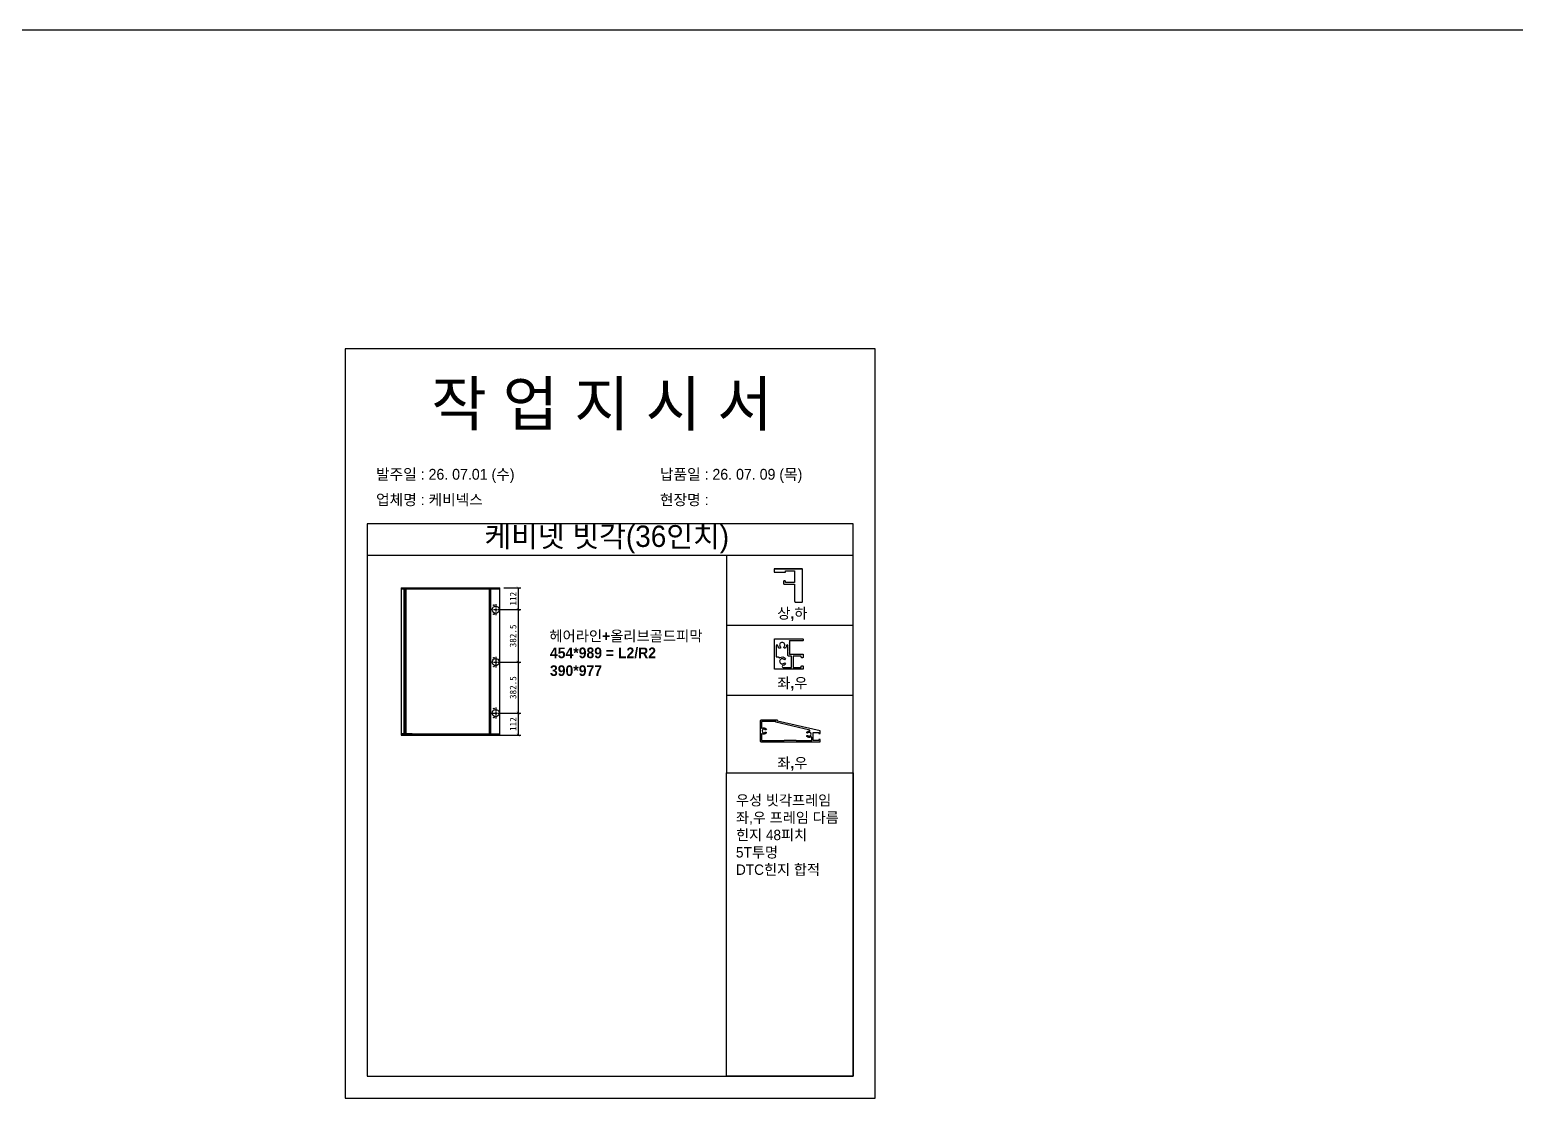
# Model space of a CAD drawing. Header units: millimetres. Extents: x -44117 to 256353, y -2095463 to 65325.
# Drawn here: x 119451 to 125003, y -1074936 to -1070943 of the extents above; entities that cross this region are included whole.
import ezdxf

# ---------------------------------------------------------------- set-up
doc = ezdxf.new("R2010")
doc.units = ezdxf.units.MM
doc.header["$LTSCALE"] = 10
doc.layers.add('PDF_Geomertry', color=7, linetype='Continuous')
doc.styles.add('MtX_Gulim', font='')
doc.styles.get('MtX_Gulim').set_extended_font_data('Gulim', bold=True)
doc.dimstyles.new('ISO-25', dxfattribs={"dimtxt": 2.5, "dimasz": 2.5, "dimexe": 1, "dimexo": 1, "dimtad": 1, "dimtxsty": 'Standard', "dimblk": 'ARCHTICK', "dimcen": 2.5, "dimadec": 0, "dimazin": 0, "dimtfac": 1, "dimtmove": 0, "dimatfit": 3, "dimfxl": 0, "dimarcsym": 0})

# ---------------------------------------------------------------- blocks, each defined once
blk = doc.blocks.new('_ArchTick')
at = {"color": 0, "linetype": 'ByBlock', "const_width": 0.15}
blk.add_lwpolyline([(-0.5, -0.5), (0.5, 0.5)], dxfattribs=at)
blk = doc.blocks.new('*D7163')
at = {"color": 0, "lineweight": -2}
for p, q in [((121223.2, -1073028.2), (121286.1, -1073028.2)), ((121276.1, -1073028.2), (121276.1, -1073110)), ((121207.4, -1073110), (121286.1, -1073110))]:
    blk.add_line(p, q, dxfattribs=at)
at = {"layer": 'Defpoints', "color": 0}
for p in [(121208.2, -1073028.2), (121192.4, -1073110), (121276.1, -1073110)]:
    blk.add_point(p, dxfattribs=at)
at = {"color": 0, "lineweight": -2, "xscale": 10, "yscale": 10, "zscale": 10}
for p, rotation in [((121276.1, -1073028.2), 90), ((121276.1, -1073110), 270)]:
    blk.add_blockref('_ArchTick', p, dxfattribs=dict(at, rotation=rotation))
at = {"color": 0, "insert": (121257.3, -1073069.1), "char_height": 25, "attachment_point": 5, "rotation": 90}
blk.add_mtext('112', dxfattribs=at)
blk = doc.blocks.new('*D7164')
at = {"color": 0, "lineweight": -2}
for p, q in [((121207.4, -1073496.4), (121286.1, -1073496.4)), ((121276.1, -1073496.4), (121276.1, -1073578.7)), ((121207.4, -1073578.7), (121286.1, -1073578.7))]:
    blk.add_line(p, q, dxfattribs=at)
at = {"layer": 'Defpoints', "color": 0}
for p in [(121192.4, -1073496.4), (121192.4, -1073578.7), (121276.1, -1073578.7)]:
    blk.add_point(p, dxfattribs=at)
at = {"color": 0, "lineweight": -2, "xscale": 10, "yscale": 10, "zscale": 10}
for p, rotation in [((121276.1, -1073496.4), 90), ((121276.1, -1073578.7), 270)]:
    blk.add_blockref('_ArchTick', p, dxfattribs=dict(at, rotation=rotation))
at = {"color": 0, "insert": (121257.3, -1073537.6), "char_height": 25, "attachment_point": 5, "rotation": 90}
blk.add_mtext('112', dxfattribs=at)
blk = doc.blocks.new('*D7165')
at = {"color": 0, "lineweight": -2}
for p, q in [((121207.4, -1073110), (121286.1, -1073110)), ((121276.1, -1073110), (121276.1, -1073306.3)), ((121207.4, -1073306.3), (121286.1, -1073306.3))]:
    blk.add_line(p, q, dxfattribs=at)
at = {"layer": 'Defpoints', "color": 0}
for p in [(121192.4, -1073110), (121192.4, -1073306.3), (121276.1, -1073306.3)]:
    blk.add_point(p, dxfattribs=at)
at = {"color": 0, "lineweight": -2, "xscale": 10, "yscale": 10, "zscale": 10}
for p, rotation in [((121276.1, -1073110), 90), ((121276.1, -1073306.3), 270)]:
    blk.add_blockref('_ArchTick', p, dxfattribs=dict(at, rotation=rotation))
at = {"color": 0, "insert": (121257.3, -1073208.2), "char_height": 25, "attachment_point": 5, "rotation": 90}
blk.add_mtext('382.5', dxfattribs=at)
blk = doc.blocks.new('*D7166')
at = {"color": 0, "lineweight": -2}
for p, q in [((121207.4, -1073306.1), (121286.1, -1073306.1)), ((121276.1, -1073306.1), (121276.1, -1073496.4)), ((121207.4, -1073496.4), (121286.1, -1073496.4))]:
    blk.add_line(p, q, dxfattribs=at)
at = {"layer": 'Defpoints', "color": 0}
for p in [(121192.4, -1073306.1), (121192.4, -1073496.4), (121276.1, -1073496.4)]:
    blk.add_point(p, dxfattribs=at)
at = {"color": 0, "lineweight": -2, "xscale": 10, "yscale": 10, "zscale": 10}
for p, rotation in [((121276.1, -1073306.1), 90), ((121276.1, -1073496.4), 270)]:
    blk.add_blockref('_ArchTick', p, dxfattribs=dict(at, rotation=rotation))
at = {"color": 0, "insert": (121257.3, -1073401.3), "char_height": 25, "attachment_point": 5, "rotation": 90}
blk.add_mtext('382.5', dxfattribs=at)

msp = doc.modelspace()

# ---------------------------------------------------------------- linework, layer by layer
at = {"color": 1}
msp.add_line((104302.82932, -1070942.87556), (196571.97618, -1070942.87556), dxfattribs=at)
msp.add_line((104302.82932, -1070942.87556), (196571.97618, -1070942.87556), dxfattribs=at)
msp.add_line((104302.82932, -1070942.87556), (196571.97618, -1070942.87556), dxfattribs=at)
msp.add_line((104302.82932, -1070942.87556), (196571.97618, -1070942.87556), dxfattribs=at)
msp.add_line((104302.82932, -1070942.87556), (196571.97618, -1070942.87556), dxfattribs=at)
msp.add_line((104302.82932, -1070942.87556), (196571.97618, -1070942.87556), dxfattribs=at)
msp.add_line((104302.82932, -1070942.87556), (196571.97618, -1070942.87556), dxfattribs=at)
msp.add_line((104302.82932, -1070942.87556), (196571.97618, -1070942.87556), dxfattribs=at)
msp.add_line((104302.82932, -1070942.87556), (196571.97618, -1070942.87556), dxfattribs=at)
msp.add_line((104302.82932, -1070942.87556), (196571.97618, -1070942.87556), dxfattribs=at)
for p, q in [((122528.01561, -1072789.45047), (120712.51522, -1072789.45047)), ((122528.01561, -1072907.3401), (120712.51522, -1072907.3401)), ((122234.24024, -1072957.40079), (122336.2864, -1072957.40079)), ((122312.55474, -1073081.99204), (122336.2864, -1073081.99204)), ((122054.40168, -1073168.33841), (122528.01561, -1073168.33841)), ((122054.40168, -1073429.27212), (122528.01561, -1073429.27212))]:
    msp.add_line(p, q)
for points in [[(120629.99247, -1074936.02065), (122610.53835, -1074936.02065), (122610.53835, -1072134.9629), (120629.99247, -1072134.9629)], [(122528.01561, -1072907.3401), (122054.40168, -1072907.3401), (122054.40168, -1073719.75094), (122528.01561, -1073719.75094)], [(122528.01561, -1074853.49791), (122054.40168, -1074853.49791), (122054.40168, -1073719.75094), (122528.01561, -1073719.75094)]]:
    msp.add_lwpolyline(points, close=True)
msp.add_lwpolyline([(120712.51522, -1072789.45047), (120712.51522, -1074853.49791), (122528.01561, -1074853.49791), (122528.01561, -1072789.45047)])
for points in [[(122309.58828, -1073008.42388), (122275.17736, -1073008.42388), (122275.17736, -1073004.27083, 0.4142135624), (122273.39749, -1073002.49096), (122269.83774, -1073002.49096, 0.4142135624), (122268.05787, -1073004.27083), (122268.05787, -1073012.57692, 0.4142135624), (122269.83774, -1073014.35679), (122309.58828, -1073014.35679), (122309.58828, -1073079.02558, 0.4142135624), (122312.55474, -1073081.99204), (122336.2864, -1073081.99204, 0.4142135624), (122339.25286, -1073079.02558), (122339.25286, -1072960.36725, 0.4142135624), (122336.2864, -1072957.40079), (122234.24024, -1072957.40079, 0.4142135624), (122232.46037, -1072959.18067), (122232.46037, -1072968.67334, 0.4142135623), (122234.24024, -1072970.45321), (122275.17736, -1072970.45321), (122275.17736, -1072964.52029), (122309.58828, -1072964.52029), (122309.58828, -1073008.42388)], [(122184.53365, -1073522.67612, 0.4142135624), (122180.45612, -1073526.75365), (122180.45612, -1073600.14922, 0.4142135624), (122184.53365, -1073604.22675), (122403.4971, -1073604.22675, 0.4142135624), (122404.72036, -1073603.0035), (122404.72036, -1073595.25619), (122399.82732, -1073595.25619), (122399.82732, -1073599.33372), (122378.2164, -1073599.33372), (122378.2164, -1073569.15998), (122399.82732, -1073569.15998), (122399.82732, -1073573.23751), (122404.72036, -1073573.23751), (122404.72036, -1073563.45144), (122245.69663, -1073526.75365), (122245.69653, -1073523.8838, 0.4179291142), (122244.47337, -1073522.67612), (122184.53365, -1073522.67612)], [(122185.34916, -1073527.56916), (122185.34916, -1073551.69004, 0.5888435535), (122188.46727, -1073553.41966, -0.348452388), (122203.07113, -1073555.07228, -1), (122199.61859, -1073558.53952, 0.6674110335), (122187.79568, -1073563.45144, 0.6674110338), (122199.61859, -1073568.36336, -1.0000000005), (122203.07113, -1073571.8306, -0.3484523877), (122188.46727, -1073573.48322, 0.5888435532), (122185.34916, -1073575.21284), (122185.34916, -1073599.33372), (122270.16182, -1073599.33372), (122270.16182, -1073598.51821, -0.4142135624), (122271.38507, -1073597.29495), (122313.7914, -1073597.29495, -0.4142135624), (122315.01466, -1073598.51821), (122315.01466, -1073599.33372), (122373.32337, -1073599.33372), (122373.32337, -1073587.44543, 0.5888435535), (122370.20525, -1073585.71582, -0.348452388), (122355.60139, -1073584.0632, -1.0000000001), (122359.05394, -1073580.59596, 0.6674110337), (122370.87685, -1073575.68403, 0.6674110335), (122359.05394, -1073570.77211, -0.9999999999), (122355.60139, -1073567.30487, -0.2013590238), (122364.08142, -1073563.85998, 0.7810459571), (122365.9845, -1073560.65331), (122239.58033, -1073530.18667), (122239.58033, -1073528.79242, 0.4142135624), (122238.35707, -1073527.56916), (122185.34916, -1073527.56916)]]:
    msp.add_lwpolyline(points, format="xyb")
for points in [[(122341.28731, -1073330.88171, -0.4142135624), (122339.58834, -1073332.58069), (122235.38475, -1073332.58069, -0.4142135624), (122233.68578, -1073330.88171), (122233.68578, -1073221.01489, -0.4142135624), (122235.38475, -1073219.31592), (122339.58834, -1073219.31592, -0.4142135624), (122341.28731, -1073221.01489), (122341.28731, -1073224.41283, -0.4142135624), (122339.58834, -1073226.1118), (122290.81151, -1073226.1118), (122289.67886, -1073227.24445), (122290.17648, -1073227.74207, -0.4142135624), (122290.17648, -1073230.14478), (122289.67886, -1073230.64239), (122290.17648, -1073231.14001, -0.4142135624), (122290.17648, -1073233.54272), (122289.67886, -1073234.04034), (122290.17648, -1073234.53795, -0.4142135624), (122290.17648, -1073236.94066), (122289.67886, -1073237.43828), (122290.17648, -1073237.9359, -0.4142135624), (122290.17648, -1073240.33861), (122289.67886, -1073240.83622), (122290.17648, -1073241.33384, -0.4142135624), (122290.17648, -1073243.73655), (122289.67886, -1073244.23417), (122290.17648, -1073244.73178, -0.4142135624), (122290.17648, -1073247.13449), (122289.67886, -1073247.63211), (122290.17648, -1073248.12973, -0.4142135624), (122290.17648, -1073250.53244), (122289.67886, -1073251.03005), (122290.17648, -1073251.52767, -0.4142135624), (122290.17648, -1073253.93038), (122289.67886, -1073254.428), (122290.17648, -1073254.92561, -0.4142135624), (122290.17648, -1073257.32832), (122289.67886, -1073257.82594), (122290.17648, -1073258.32356, -0.4142135624), (122290.17648, -1073260.72626), (122289.67886, -1073261.22388), (122290.17648, -1073261.7215, -0.4142135624), (122290.17648, -1073264.12421), (122289.67886, -1073264.62182), (122290.17648, -1073265.11944, -0.4142135624), (122290.17648, -1073267.52215), (122289.67886, -1073268.01977), (122290.17648, -1073268.51739, -0.4142135624), (122290.17648, -1073270.92009), (122289.67886, -1073271.41771), (122290.17648, -1073271.91533, -0.4142135624), (122290.17648, -1073274.31804), (122289.67886, -1073274.81565), (122290.81151, -1073275.9483), (122339.58834, -1073275.9483, -0.4142135624), (122341.28731, -1073277.64727), (122341.28731, -1073287.8411, -0.4142135624), (122339.58834, -1073289.54007), (122336.1904, -1073289.54007, -0.4142135624), (122334.49142, -1073287.8411), (122334.49142, -1073283.87684), (122304.47626, -1073283.87684), (122304.47626, -1073325.7848), (122334.49142, -1073325.7848), (122334.49142, -1073321.82053, -0.4142135624), (122336.1904, -1073320.12156), (122339.58834, -1073320.12156, -0.4142135624), (122341.28731, -1073321.82053)], [(122284.58194, -1073244.57018, 0.9336671815), (122279.40376, -1073244.21449, -0.1629476092), (122274.77235, -1073253.55728, -1), (122269.95674, -1073248.76207, 0.6674110338), (122263.13462, -1073232.34137), (122263.13462, -1073232.34137, 0.6674110335), (122256.31251, -1073248.76207, -1), (122251.4969, -1073253.55728, -0.155566878), (122246.93687, -1073244.68193, 0.9202838951), (122240.48167, -1073245.2188), (122240.48167, -1073285.0976, 0.4142135624), (122242.18064, -1073286.79657), (122248.74077, -1073286.79656, -0.3056194544), (122250.31578, -1073287.85842, 0.4660008128), (122254.43988, -1073289.19882, -0.348452388), (122274.72303, -1073291.49412, -1), (122269.92782, -1073296.30973, 0.6674110335), (122253.50712, -1073303.13185), (122253.50712, -1073303.13185, 0.6674110338), (122269.92782, -1073309.95396, -1), (122274.72303, -1073314.76957, -0.1555668778), (122265.84768, -1073319.3296, 0.920283895), (122266.38455, -1073325.7848), (122297.68037, -1073325.7848), (122297.68037, -1073283.87684), (122287.41356, -1073283.87684, -0.4142135624), (122284.58194, -1073281.04522)]]:
    msp.add_lwpolyline(points, format="xyb", close=True)
at = {"layer": 'PDF_Geomertry', "lineweight": 25}
for p, q in [((120849.75015, -1073574.61555), (120849.75015, -1073031.86327)), ((120853.80058, -1073031.86327), (120853.80058, -1073574.61555)), ((120856.23077, -1073028.21796), (120856.23077, -1073574.61555)), ((120873.64367, -1073031.86327), (120877.6941, -1073031.86327)), ((120877.6941, -1073031.86327), (120877.6941, -1073031.86327)), ((120880.12428, -1073574.61555), (120839.21551, -1073574.61555)), ((120839.21551, -1073574.61555), (121208.2059, -1073574.61555)), ((120877.6941, -1073574.61555), (120873.64367, -1073574.61555))]:
    msp.add_line(p, q, dxfattribs=at)
for points in [[(120839.21531, -1073028.21796), (121208.2059, -1073028.21796)], [(120839.21531, -1073031.86327), (121208.2059, -1073031.86327)], [(121208.20606, -1073578.66598), (120839.21551, -1073578.66598), (121208.2059, -1073578.66598), (121208.2059, -1073028.21786)], [(120839.21551, -1073028.21796), (120839.21551, -1073578.66598)], [(121167.29698, -1073028.21796), (121167.29698, -1073574.61576)], [(121184.71362, -1073110.03571), (121186.73883, -1073110.03571)], [(121188.35897, -1073110.03571), (121197.6749, -1073110.03571)], [(121192.40941, -1073089.78376), (121192.40941, -1073099.90974)], [(121192.40941, -1073101.52993), (121192.40941, -1073103.55504)], [(121192.40941, -1073105.58026), (121192.40941, -1073114.89619)], [(121192.40941, -1073116.51638), (121192.40941, -1073118.5415)], [(121192.40941, -1073120.56671), (121192.40941, -1073130.28766)], [(121199.70007, -1073110.03571), (121201.72528, -1073110.03571)], [(121203.34548, -1073110.03571), (121213.47145, -1073110.03571)], [(121208.2059, -1073578.66598), (121208.2059, -1073496.4431), (121208.2059, -1073333.21221), (121208.2059, -1073151.75479)], [(121184.71362, -1073306.10882), (121186.73883, -1073306.10882)], [(121188.35897, -1073306.10882), (121197.6749, -1073306.10882)], [(121192.40941, -1073285.85687), (121192.40941, -1073295.98284)], [(121192.40941, -1073297.60304), (121192.40941, -1073299.62815)], [(121192.40941, -1073301.65337), (121192.40941, -1073310.9693)], [(121199.70007, -1073306.10882), (121201.72528, -1073306.10882)], [(121203.34548, -1073306.10882), (121213.47145, -1073306.10882)], [(121192.40941, -1073312.58949), (121192.40941, -1073314.6146)], [(121192.40941, -1073316.63982), (121192.40941, -1073326.36077)], [(121192.40941, -1073476.19115), (121192.40941, -1073486.31713)], [(121172.9675, -1073496.4431), (121183.09347, -1073496.4431)], [(121184.71362, -1073496.4431), (121186.73883, -1073496.4431)], [(121188.35897, -1073496.4431), (121197.6749, -1073496.4431)], [(121192.40941, -1073487.93722), (121192.40941, -1073489.96254)], [(121192.40941, -1073491.98765), (121192.40941, -1073501.30358)], [(121192.40941, -1073502.92367), (121192.40941, -1073504.94899)], [(121192.40941, -1073506.56908), (121192.40941, -1073516.69506)], [(121199.70007, -1073496.4431), (121201.72528, -1073496.4431)], [(121203.34548, -1073496.4431), (121213.47145, -1073496.4431)]]:
    msp.add_lwpolyline(points, dxfattribs=at)
for points in [[(121170.13224, -1073031.86327), (121170.13224, -1073574.61555), (121174.18267, -1073574.61555), (121174.18267, -1073031.86327), (121170.13224, -1073031.86327)], [(121179.44806, -1073110.03571), (121180.25816, -1073105.98528), (121181.8783, -1073102.33997), (121184.71356, -1073099.50471), (121188.35892, -1073097.88452), (121192.4093, -1073097.07447), (121196.45968, -1073097.88452), (121200.10504, -1073099.50471), (121202.94035, -1073102.33997), (121204.96552, -1073105.98528), (121205.77561, -1073110.03571), (121204.96552, -1073114.08614), (121202.94035, -1073117.73145), (121200.10504, -1073120.56671), (121196.45968, -1073122.59193), (121192.4093, -1073122.99695), (121188.35892, -1073122.59193), (121184.71356, -1073120.56671), (121181.8783, -1073117.73145), (121180.25816, -1073114.08614), (121179.44806, -1073110.03571)], [(121184.30875, -1073093.42917), (121184.71377, -1073092.61912), (121185.52387, -1073092.2141), (121186.33396, -1073092.61912), (121186.73899, -1073093.42917), (121186.33396, -1073094.23921), (121185.52387, -1073094.64424), (121184.71377, -1073094.23921), (121184.30875, -1073093.42917)], [(121184.30875, -1073127.04738), (121184.71377, -1073126.23734), (121185.52387, -1073125.83231), (121186.33396, -1073126.23734), (121186.73899, -1073127.04738), (121186.33396, -1073127.85743), (121185.52387, -1073127.85743), (121184.71377, -1073127.85743), (121184.30875, -1073127.04738)], [(121179.44806, -1073306.10882), (121180.25816, -1073302.05839), (121181.8783, -1073298.41308), (121184.71356, -1073295.57782), (121188.35892, -1073293.95763), (121192.4093, -1073293.14758), (121196.45968, -1073293.95763), (121200.10504, -1073295.57782), (121202.94035, -1073298.41308), (121204.96552, -1073302.05839), (121205.77561, -1073306.10882), (121204.96552, -1073310.15925), (121202.94035, -1073313.80456), (121200.10504, -1073316.63982), (121196.45968, -1073318.66504), (121192.4093, -1073319.07006), (121188.35892, -1073318.66504), (121184.71356, -1073316.63982), (121181.8783, -1073313.80456), (121180.25816, -1073310.15925), (121179.44806, -1073306.10882)], [(121184.30875, -1073289.50228), (121184.71377, -1073288.69223), (121185.52387, -1073288.28721), (121186.33396, -1073288.69223), (121186.73899, -1073289.50228), (121186.33396, -1073290.31232), (121185.52387, -1073290.71735), (121184.71377, -1073290.31232), (121184.30875, -1073289.50228)], [(121184.30875, -1073323.12049), (121184.71377, -1073322.31044), (121185.52387, -1073321.90542), (121186.33396, -1073322.31044), (121186.73899, -1073323.12049), (121186.33396, -1073323.93053), (121185.52387, -1073323.93053), (121184.71377, -1073323.93053), (121184.30875, -1073323.12049)], [(121179.44806, -1073496.4431), (121180.25816, -1073492.39267), (121181.8783, -1073488.74726), (121184.71356, -1073485.91211), (121188.35892, -1073483.88699), (121192.4093, -1073483.48176), (121196.45968, -1073483.88699), (121200.10504, -1073485.91211), (121202.94035, -1073488.74726), (121204.96552, -1073492.39267), (121205.77561, -1073496.4431), (121204.96552, -1073500.49354), (121202.94035, -1073504.13894), (121200.10504, -1073506.9741), (121196.45968, -1073508.99922), (121192.4093, -1073509.40444), (121188.35892, -1073508.99922), (121184.71356, -1073506.9741), (121181.8783, -1073504.13894), (121180.25816, -1073500.49354), (121179.44806, -1073496.4431)], [(121184.30875, -1073479.83635), (121184.71377, -1073479.02631), (121185.52387, -1073478.62129), (121186.33396, -1073479.02631), (121186.73899, -1073479.83635), (121186.33396, -1073480.6464), (121185.52387, -1073480.6464), (121184.71377, -1073480.6464), (121184.30875, -1073479.83635)], [(121184.30875, -1073513.04965), (121184.71377, -1073512.64462), (121185.52387, -1073512.2396), (121186.33396, -1073512.64462), (121186.73899, -1073513.04965), (121186.33396, -1073513.85969), (121185.52387, -1073514.26471), (121184.71377, -1073513.85969), (121184.30875, -1073513.04965)]]:
    msp.add_lwpolyline(points, close=True, dxfattribs=at)

# ---------------------------------------------------------------- texts
at = {"linetype": 'Continuous', "style": 'MtX_Gulim'}
for s, height, p in [('상,하', 39.271262, (122244.59588, -1073143.35706)), ('헤어라인+올리브골드피막', 39.2712622, (121392.92537, -1073227.99881)), ('좌,우', 39.271262, (122244.59588, -1073404.0076)), ('좌,우', 39.271262, (122244.59588, -1073702.80006))]:
    msp.add_text(s, height=height, dxfattribs=at).set_placement(p)
at = {"attachment_point": 1}
for s, width, gutter_width, heights, insert, char_height in [('{\\fGulim|b0|i0|c129|p50;작 업 지 시 서}', 3898.9872873, 14.7362, [-183.72574], (120951.60318, -1072257.75971), 165.0454901), ('\\pt11;{\\fGulim|b0|i0|c129|p50;발주일 : 26. 07.01 (수)}', 3898.9872873, 14.7362, [40.67678], (120745.04951, -1072583.98441), 40.4361451), ('{\\fGulim|b0|i0|c129|p50;납품일 : 26. 07. 09 (목)}', 3898.9872873, 14.7362, [41.36774], (121806.03028, -1072583.98441), 40.4361451), ('{\\fGulim|b0|i0|c129|p50;업체명 : 케비넥스}', 3898.9872873, 14.7362, [42.57324], (120745.04951, -1072679.06968), 40.4361451), ('{\\fGulim|b0|i0|c129|p50;현장명 :}', 3898.9872873, 14.7362, [45.12049], (121806.03028, -1072679.06968), 40.4361451), ('{\\fGulim|b0|i0|c129|p50;케비넷 빗각(36인치)}', 1882.7812357, 7.11596, [-100.28675], (121150.06228, -1072795.96824), 79.6987856), ('{\\f굴림|b1|i0|c129|p50;454*989 = L2/R2\\P\\C1;390*977}', 12072.7918459, 155.2668, [111.27454], (121395.07976, -1073251.48004), 39.9257485), ('{\\f굴림|b0|i0|c129|p50;우성 빗각프레임\\P좌,우 프레임 다름\\P힌지 48피치\\P5T투명\\PDTC힌지 합적}', 11769.5052121, 151.36626, [-309.9654], (122090.21365, -1073802.71602), 38.9227538)]:
    msp.add_mtext_dynamic_manual_height_columns(s, width=width, gutter_width=gutter_width, heights=heights, dxfattribs=dict(at, insert=insert, char_height=char_height))

# ---------------------------------------------------------------- dimensions: what is measured, and where the dimension line sits
for base, p1, p2, text, picture, middle in [((121276.08552, -1073110.03571), (121208.2059, -1073028.21796), (121192.40941, -1073110.03571), '112', '*D7163', (121257.33552, -1073069.12684)), ((121276.08552, -1073306.31133), (121192.40941, -1073110.03571), (121192.40941, -1073306.31133), '382.5', '*D7165', (121257.33552, -1073208.17352)), ((121276.08552, -1073496.4431), (121192.40941, -1073306.10882), (121192.40941, -1073496.4431), '382.5', '*D7166', (121257.33552, -1073401.27596)), ((121276.08552, -1073578.66598), (121192.40941, -1073496.4431), (121192.40941, -1073578.66598), '112', '*D7164', (121257.33552, -1073537.55454))]:
    dim = msp.add_linear_dim(base=base, p1=p1, p2=p2, angle=90, text=text, dimstyle='ISO-25', override={"dimscale": 10, "dimasz": 1, "dimexo": 1.5, "dimtxsty": 'Standard'})
    dim.commit()
    dim.dimension.update_dxf_attribs({"geometry": picture, "text_midpoint": middle})

doc.saveas('drawing.dxf')
